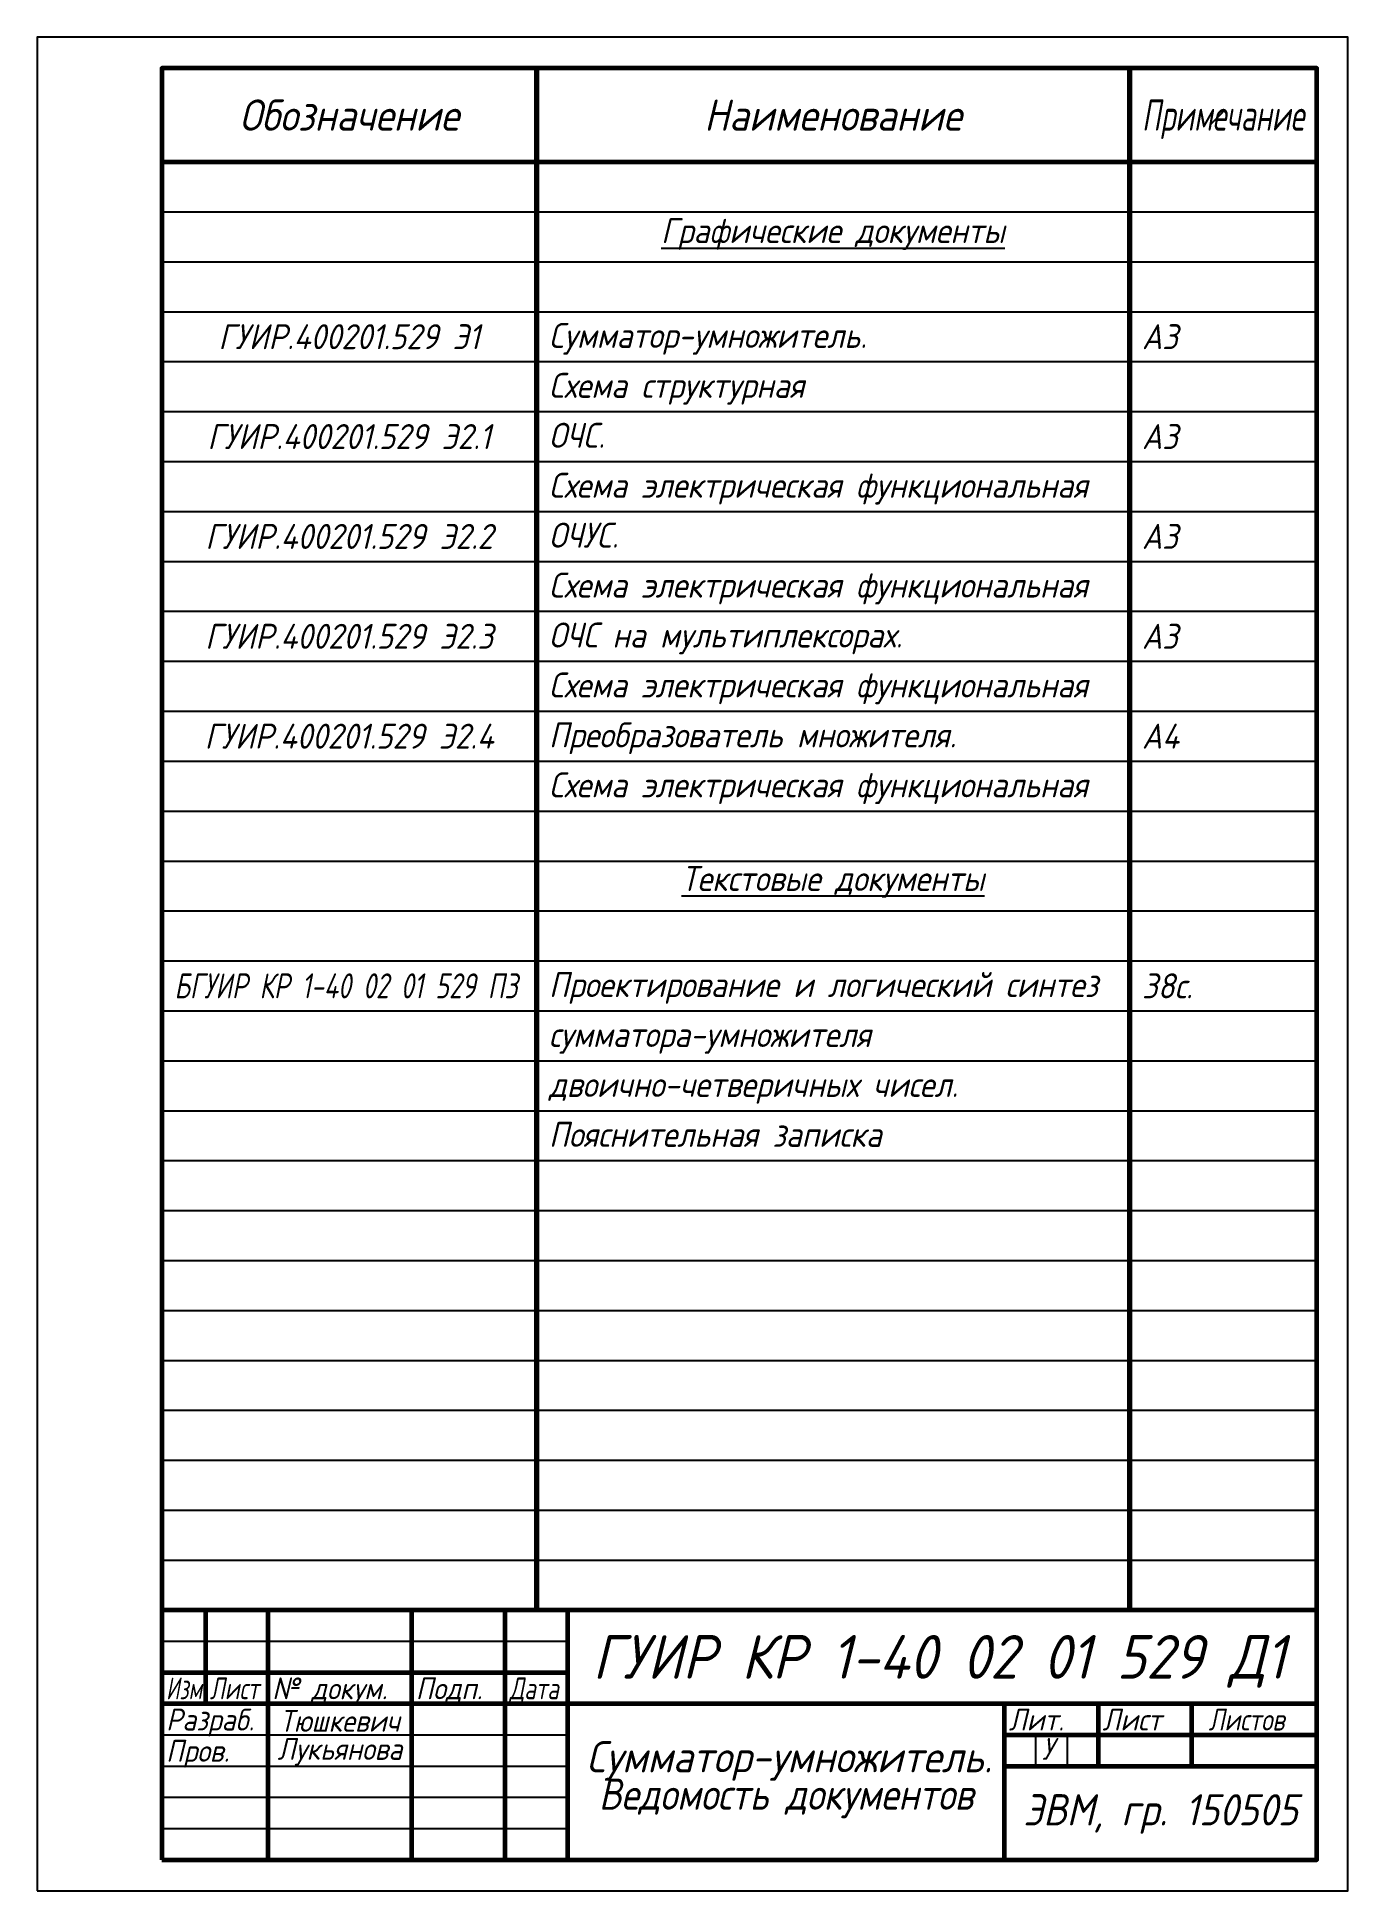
# Model space of a CAD drawing. Header units: millimetres. Extents: x 0 to 210, y 0 to 297.
import ezdxf
from ezdxf.enums import TextEntityAlignment as Align

# ---------------------------------------------------------------- set-up
doc = ezdxf.new("R2010")
doc.units = ezdxf.units.MM
doc.header["$LTSCALE"] = 0.5
doc.layers.get('Defpoints').update_dxf_attribs({"color": 5})
doc.layers.add('4-текст', color=7, linetype='Continuous', true_color=0x00ad00)
doc.styles.get("Standard").update_dxf_attribs({"font": 'ISOCPEUI.TTF', "width": 0.9})

msp = doc.modelspace()

# ---------------------------------------------------------------- linework, layer by layer
at = {"color": 7, "linetype": 'Continuous', "lineweight": -3}
for p, q in [((20, 292), (20, 277)), ((173, 292), (183, 292)), ((20, 277), (205, 277)), ((20, 269), (205, 269)), ((20, 261), (205, 261)), ((20, 253), (205, 253)), ((20, 245), (205, 245)), ((20, 237), (205, 237)), ((20, 229), (205, 229)), ((20, 221), (205, 221)), ((20, 213), (205, 213)), ((20, 205), (205, 205)), ((20, 197), (205, 197)), ((20, 189), (205, 189)), ((20, 181), (205, 181)), ((20, 173), (205, 173)), ((20, 165), (205, 165)), ((20, 157), (205, 157)), ((20, 149), (205, 149)), ((20, 141), (205, 141)), ((20, 133), (205, 133)), ((20, 125), (205, 125)), ((20, 117), (205, 117)), ((20, 109), (205, 109)), ((20, 101), (205, 101)), ((20, 93), (205, 93)), ((20, 85), (205, 85)), ((20, 77), (205, 77)), ((20, 69), (205, 69)), ((20, 61), (205, 61)), ((20, 53), (205, 53)), ((20, 40), (85, 40)), ((20, 35), (85, 35)), ((20, 30), (85, 30)), ((155, 30), (155, 25)), ((20, 25), (85, 25)), ((160, 20), (160, 25)), ((165, 25), (165, 20)), ((20, 20), (85, 20)), ((20, 15), (85, 15)), ((20, 10), (85, 10)), ((20, 5), (205, 5)), ((155, 5), (205, 5))]:
    msp.add_line(p, q, dxfattribs=at)
for p, q in [((20, 292), (80, 292)), ((80, 292), (175, 292)), ((188, 283), (190, 285)), ((80, 277), (127.5, 277)), ((80, 277), (127.5, 277))]:
    msp.add_line(p, q)
at = {"lineweight": 70}
for p, q in [((80, 292), (80, 45)), ((175, 292), (175, 45))]:
    msp.add_line(p, q, dxfattribs=at)
at = {"color": 7, "linetype": 'Continuous', "lineweight": 60}
for p, q in [((20, 277), (205, 277)), ((205, 45), (20, 45)), ((27, 45), (27, 30)), ((37, 5), (37, 45)), ((60, 45), (60, 5)), ((75, 5), (75, 45)), ((85, 45), (85, 5)), ((20, 35), (85, 35)), ((20, 30), (85, 30)), ((85, 30), (205, 30)), ((155, 5), (155, 30)), ((170, 30), (170, 20)), ((185, 20), (185, 30)), ((155, 25), (205, 25)), ((155, 20), (205, 20))]:
    msp.add_line(p, q, dxfattribs=at)
msp.add_lwpolyline([(20, 5), (205, 5), (205, 292), (20, 292)], close=True, dxfattribs=at)
at = {"layer": 'Defpoints'}
msp.add_lwpolyline([(0, 0), (210, 0), (210, 297), (0, 297)], close=True, dxfattribs=at)

# ---------------------------------------------------------------- texts
for s, height, width, p, p2 in [('Примечание', 5, 0.685783, (177, 282), (203, 282)), ('БГУИР КР 1-40 02 01 529 ПЗ', 4, 0.731737, (22, 143), (77, 143)), ('ГУИР КР 1-40 02 01 529 Д1', 7, 0.888167, (89, 34), (200, 34))]:
    msp.add_text(s, height=height, dxfattribs=dict(width=width)).set_placement(p, p2, align=Align.FIT)
at = {"color": 7, "linetype": 'Continuous', "lineweight": -3}
for s, width, p in [('Изм.', 0.7, (20.67, 30.7)), ('Лист', 0.75, (27.67, 30.7)), ('Подп.', 0.9, (60.67, 30.7)), ('Дата', 0.75, (75.67, 30.7)), ('Разраб.', 0.9, (20.67, 25.7)), ('Лит.', 0.9, (155.67, 25.7)), ('Лист', 0.9, (170.67, 25.7)), ('Листов', 0.8, (187.67, 25.7)), ('Пров.', 0.9, (20.67, 20.7))]:
    msp.add_text(s, height=3.5, dxfattribs=dict(at, width=width)).set_placement(p)
at = {"color": 7, "linetype": 'Continuous', "lineweight": 60, "width": 0.9}
msp.add_text('№ докум.', height=3.5, dxfattribs=at).set_placement((37.67, 30.7))
at = {"lineweight": 70, "width": 0.863386}
msp.add_text('ЭВМ, гр. 150505', height=5, dxfattribs=at).set_placement((158, 10.5), (202, 10.5), align=Align.FIT)
at = {"attachment_point": 1}
for s, width, gutter_width, insert, char_height in [('\\pxqc;Обозначение', 60, 25, (20, 287), 5), ('\\pxqc;Наименование', 95, 25, (80, 287), 5), ('\\pxqc;{\\LГрафические документы}', 95, 25, (80, 268), 4), ('\\pxqc;ГУИР.400201.529 Э1', 60, 25, (20, 251), 4), ('Сумматор-умножитель. ', 95, 25, (82, 251.2), 4), ('А3', 30, 25, (177, 251), 4), ('Схема структурная ', 95, 25, (82, 243.2), 4), ('\\pxqc;ГУИР.400201.529 Э2.1', 60, 25, (20, 235), 4), ('ОЧС. ', 95, 25, (82, 235.2), 4), ('А3', 30, 25, (177, 235), 4), ('Схема электрическая функциональная', 95, 25, (82, 227.2), 4), ('\\pxqc;ГУИР.400201.529 Э2.2', 60, 25, (20, 219), 4), ('ОЧУС. ', 95, 25, (82, 219.2), 4), ('А3', 30, 25, (177, 219), 4), ('Схема электрическая функциональная', 95, 25, (82, 211.2), 4), ('\\pxqc;ГУИР.400201.529 Э2.3', 60, 25, (20, 203), 4), ('ОЧС на мультиплексорах. ', 95, 25, (82, 203.2), 4), ('А3', 30, 25, (177, 203), 4), ('Схема электрическая функциональная ', 95, 25, (82, 195.2), 4), ('Преобразователь множителя.', 95, 25, (82, 187.2), 4), ('\\pxqc;ГУИР.400201.529 Э2.4', 60, 25, (20, 187), 4), ('А4', 30, 25, (177, 187), 4), ('Схема электрическая функциональная', 95, 25, (82, 179.2), 4), ('\\pxqc;{\\LТекстовые документы}', 95, 25, (80, 164.2), 4), ('Проектирование и логический синтез ', 95, 25, (82, 147.2), 4), ('38с.', 30, 25, (177, 147), 4), ('сумматора-умножителя  ', 95, 25, (82, 139.2), 4), ('двоично-четверичных чисел.  ', 95, 25, (82, 131.2), 4), ('Пояснительная записка', 95, 25, (82, 123.2), 4), ('\\pxqc;Тюшкевич', 23, 20, (37, 29), 3.5), ('\\pxqc;Лукьянова', 23, 20, (37, 24.5), 3.5)]:
    msp.add_mtext_dynamic_manual_height_columns(s, width=width, gutter_width=gutter_width, heights=[0], dxfattribs=dict(at, insert=insert, char_height=char_height))
at = {"lineweight": 70, "insert": (161, 24.5), "char_height": 3.5, "attachment_point": 1}
msp.add_mtext_dynamic_manual_height_columns('У', width=5, gutter_width=25, heights=[0], dxfattribs=at)
at = {"layer": '4-текст', "color": 0, "lineweight": 20}
for s, width, p, p2 in [('Сумматор-умножитель.', 0.859892, (88, 19), (153, 19)), ('Ведомость документов', 0.797945, (90, 13), (150, 13))]:
    msp.add_text(s, height=5, dxfattribs=dict(at, width=width)).set_placement(p, p2, align=Align.FIT)

doc.saveas('drawing.dxf')
